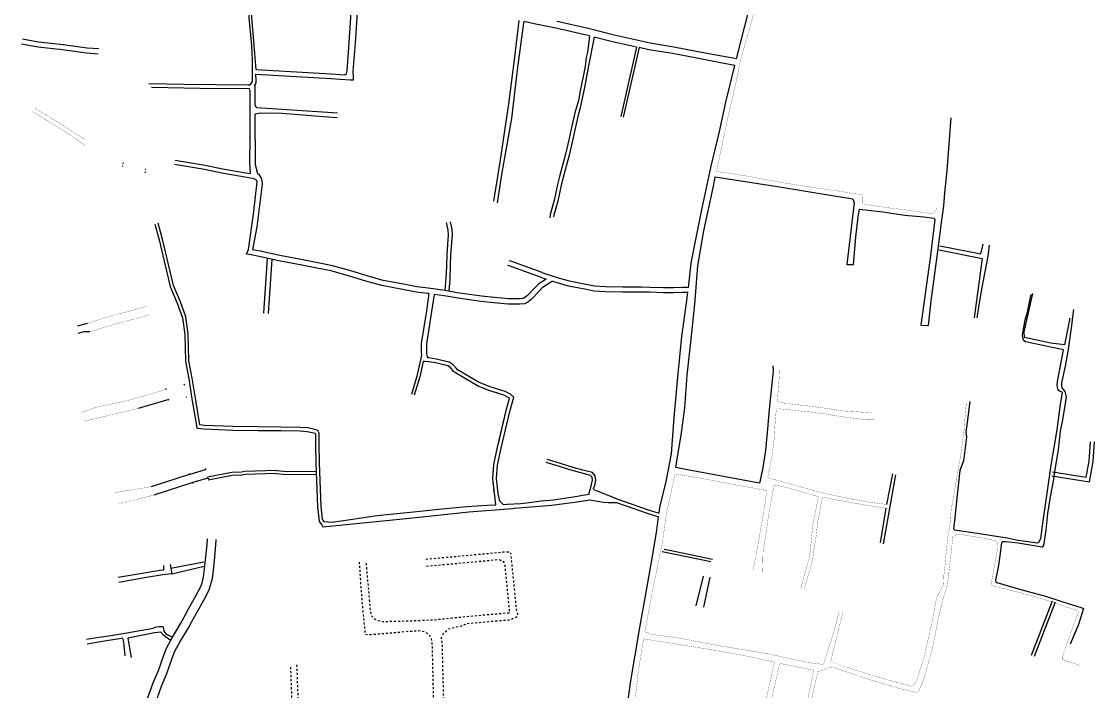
# Model space of a CAD drawing. Header units: metres. Extents: x 375792 to 378704, y 2469502 to 2471712.
# Drawn here: x 375825 to 376354, y 2470048 to 2470378 of the extents above; entities that cross this region are included whole.
import ezdxf

# ---------------------------------------------------------------- set-up
doc = ezdxf.new("R2010")
doc.units = ezdxf.units.M
doc.header["$MEASUREMENT"] = 0
doc.linetypes.add('X2', pattern=[10, 8, -2])
doc.linetypes.add('X6', pattern=[2, 1, -1])
for name, color, linetype in [('DLSS', 1, 'Continuous'), ('DLSS Existing Road Line', 1, 'Continuous'), ('Prived Road', 1, 'Continuous')]:
    doc.layers.add(name, color=color, linetype=linetype)

msp = doc.modelspace()

# ---------------------------------------------------------------- linework, layer by layer
at = {"layer": 'DLSS', "linetype": 'Continuous'}
for p, q in [((375874.91, 2470306.9, 4.78), (375874.48, 2470306.65, 4.78)), ((375875.22, 2470307.98, 4.78), (375874.97, 2470308.41, 4.78)), ((375885.8, 2470305.2, 4.78), (375886.24, 2470305.45, 4.78)), ((375885.75, 2470303.97, 4.78), (375886, 2470303.53, 4.78)), ((375896.34, 2470196.82, 4.36), (375895.92, 2470197.08, 4.36)), ((375905.08, 2470198.95, 4.36), (375905.34, 2470199.37, 4.36)), ((375897.48, 2470191.89, 4.36), (375897.18, 2470191.48, 4.36)), ((375905.85, 2470193.19, 4.36), (375906.25, 2470192.89, 4.36)), ((375915.65, 2470157.31), (375915.89, 2470157.75)), ((375908.03, 2470154.99), (375907.59, 2470155.23)), ((375916.76, 2470153.05), (375917.19, 2470152.81)), ((375909.29, 2470150.83), (375909.05, 2470150.39))]:
    msp.add_line(p, q, dxfattribs=at)
at = {"layer": 'DLSS', "linetype": 'Continuous', "flags": 128}
for points in [[(375985.45, 2470353.86), (375986.45, 2470367.75), (375987.45, 2470382.58), (375988, 2470390.07), (375988.1, 2470393.38), (375988.52, 2470412.05)], [(375937.16, 2470346.76), (375938.16, 2470347.54), (375938.79, 2470348.57), (375938.82, 2470351.41), (375938.79, 2470359.1), (375938.37, 2470366.39), (375937.16, 2470379.92), (375937.2, 2470387.17), (375936.98, 2470390.28)], [(375938.09, 2470390.35), (375938.31, 2470387.2), (375938.27, 2470379.96), (375939.47, 2470366.47), (375939.75, 2470362.42), (375940.4, 2470354.58), (375940.4, 2470354.52), (375977.53, 2470352.3), (375984.19, 2470351.88), (375985.03, 2470352.53), (375985.45, 2470353.86)], [(375940.45, 2470352.24), (375977.4, 2470350.03), (375986.91, 2470349.36), (375988.48, 2470349.46), (375988.44, 2470350.96), (375988.43, 2470353.65), (375989.43, 2470367.54), (375990.43, 2470382.37), (375990.99, 2470389.98)], [(376059.51, 2470288.82), (376061.8, 2470303.68), (376066.47, 2470330.41), (376069.37, 2470354.38), (376072.46, 2470377.33), (376072.55, 2470378.16)], [(376104.81, 2470371.09), (376104.03, 2470371.29), (376088.21, 2470374.92), (376077.47, 2470377.09), (376072.55, 2470378.16)], [(376177.18, 2470359.75), (376170.01, 2470361.02), (376158.24, 2470363.28), (376146.35, 2470365.56), (376134.64, 2470367.47), (376116.98, 2470371.4), (376104.81, 2470374.5), (376088.91, 2470378.15), (376088.74, 2470378.19)], [(375862.96, 2470364.69), (375857.26, 2470365.09), (375845.42, 2470366.68), (375833.32, 2470368.02), (375825.37, 2470369.49)], [(376104.81, 2470371.09), (376104.5, 2470368.13), (376103.85, 2470363), (376103.24, 2470360.34), (376102.74, 2470356.04), (376101.74, 2470351), (376100.24, 2470344.02), (376099.32, 2470339.25), (376097.62, 2470333.14), (376095.75, 2470325.1), (376094.73, 2470320.51), (376092.93, 2470312.72), (376090.06, 2470301.73), (376089.1, 2470297.87), (376087.45, 2470289.96), (376085.39, 2470283.02), (376085.24, 2470281.39)], [(376107.19, 2470370.48), (376104.36, 2470356.26), (376102.4, 2470345.69), (376100.01, 2470334.97), (376099.42, 2470332.68), (376097.56, 2470324.69), (376096.54, 2470320.1), (376094.73, 2470312.27), (376091.85, 2470301.27), (376090.91, 2470297.45), (376089.24, 2470289.51), (376087.22, 2470282.67), (376087.15, 2470281.92)], [(376127.99, 2470365.57), (376116.21, 2470368.19), (376107.19, 2470370.48)], [(375862.78, 2470362.12), (375856.99, 2470362.53), (375845.1, 2470364.13), (375832.94, 2470365.47), (375824.91, 2470366.96)], [(376127.99, 2470365.57), (376120.23, 2470331.34)], [(376129.22, 2470365.29), (376121.47, 2470331.06)], [(376176.38, 2470356.54), (376169.41, 2470357.77), (376157.62, 2470360.03), (376145.78, 2470362.31), (376134.01, 2470364.23), (376129.22, 2470365.29)], [(375939.95, 2470346.78), (375940.22, 2470347.24), (375940.54, 2470348.05), (375940.52, 2470349.14), (375940.45, 2470352.24)], [(375937.16, 2470346.76), (375936.41, 2470346.75), (375905.08, 2470347.09), (375887.64, 2470347.49)], [(375889.04, 2470345.76), (375912.89, 2470345.28), (375937.19, 2470345.06), (375937.39, 2470343.78), (375937.36, 2470320.79), (375937.28, 2470308.65), (375937.64, 2470303.31), (375937.36, 2470303.06), (375923.98, 2470305.36), (375915.44, 2470307.19), (375900.6, 2470309.72)], [(375980.56, 2470333.05), (375958.22, 2470334.49), (375940.8, 2470335.63), (375940.1, 2470337.02), (375940.08, 2470346.24), (375939.95, 2470346.78)], [(375938.87, 2470265.59), (375941.04, 2470276.89), (375943.61, 2470297.97), (375943.48, 2470299.59), (375943.23, 2470300.99), (375942.3, 2470302.26), (375941.37, 2470303.14), (375940.16, 2470307.51), (375940.11, 2470332.61), (375942.67, 2470333.21), (375953.45, 2470333.01), (375973.8, 2470331.36), (375980.41, 2470330.78)], [(376033.69, 2470245.5), (376034.25, 2470251.47), (376034.49, 2470257.54), (376034.64, 2470263.41), (376035.4, 2470272.94), (376035.18, 2470275.27), (376034.39, 2470279)], [(376035.58, 2470245.17), (376036.14, 2470251.34), (376036.39, 2470257.48), (376036.54, 2470263.31), (376037.31, 2470272.96), (376037.07, 2470275.55), (376036.25, 2470279.4)], [(375890.61, 2470278.33), (375892.86, 2470269.81), (375895.7, 2470257.91), (375898.11, 2470247.47), (375901.59, 2470239.38), (375904.26, 2470232.14), (375905.36, 2470223.87), (375905.66, 2470210.65), (375907.3, 2470201.95), (375909.08, 2470191.17), (375911, 2470180.06), (375911.29, 2470177.75), (375914.97, 2470177.34), (375929.06, 2470176.7), (375941.34, 2470176.57), (375952.74, 2470176.49), (375962.09, 2470176.35), (375965.76, 2470176.05), (375968.95, 2470175.4), (375969.67, 2470175.17), (375969.86, 2470174.77), (375969.81, 2470169.53), (375970.03, 2470160.51), (375970.8, 2470138.96), (375971.56, 2470131.76), (375971.66, 2470131.68), (375972.9, 2470130.07), (375973.33, 2470129), (376017.76, 2470133.5), (376045.43, 2470136.5), (376066.86, 2470138.1), (376067.92, 2470138.32), (376086.11, 2470139.7), (376097.56, 2470141.17), (376105, 2470142.34), (376111.76, 2470141.2), (376113.93, 2470140.99), (376118.15, 2470140.96), (376133.2, 2470135.7), (376138.85, 2470134.02)], [(376058.73, 2470139.73), (376054.61, 2470139.51), (376044.44, 2470138.9), (376037.34, 2470138.23), (376027.36, 2470137.28), (376026.13, 2470137.13), (376000.15, 2470134.43), (375977.93, 2470131.22), (375974.08, 2470131.45), (375973.5, 2470132.39), (375973.21, 2470132.64), (375972.52, 2470139.08), (375971.76, 2470160.56), (375971.54, 2470169.55), (375971.59, 2470175.17), (375970.91, 2470176.58), (375969.4, 2470177.08), (375966, 2470177.77), (375962.17, 2470178.08), (375952.76, 2470178.22), (375941.36, 2470178.3), (375929.11, 2470178.43), (375915.11, 2470179.07), (375912.84, 2470179.32), (375912.71, 2470180.31), (375910.79, 2470191.46), (375909.01, 2470202.25), (375907.39, 2470210.83), (375907.09, 2470224), (375905.95, 2470232.56), (375903.2, 2470240.02), (375899.76, 2470248.01), (375897.39, 2470258.31), (375894.53, 2470270.23), (375892.28, 2470278.77)], [(376025.71, 2470244), (376024.98, 2470244.1), (376019.4, 2470244.77), (376011.81, 2470246.19), (376002.53, 2470247.96), (375994.57, 2470250.22), (375986.53, 2470252.69), (375977.48, 2470255.2), (375970.38, 2470256.63), (375963.01, 2470258.12), (375951.71, 2470260.17), (375941.99, 2470262.35), (375938.12, 2470263.14), (375935.82, 2470263.4)], [(376080.6, 2470252.17), (376072.51, 2470255.03), (376065.64, 2470257.5), (376064.38, 2470257.95)], [(376081.41, 2470254.45), (376073.32, 2470257.31), (376066.46, 2470259.78), (376065.2, 2470260.23)], [(376081.38, 2470254.46), (376088.93, 2470251.91), (376094.87, 2470250.25), (376103.05, 2470248.74), (376107.29, 2470247.82), (376112.66, 2470247.45), (376121.06, 2470247.37), (376130.55, 2470247.28), (376134.53, 2470247.26), (376141.32, 2470246.99), (376146.36, 2470246.99), (376150.65, 2470247.21), (376152.59, 2470247.2), (376153.52, 2470247.09)], [(376086.61, 2470250.14), (376081.52, 2470246.81), (376079.8, 2470245.01), (376076, 2470241.07), (376074.48, 2470239.86), (376072.87, 2470238.97), (376070.43, 2470238.74), (376064.74, 2470238.74), (376057.65, 2470239.47), (376051.28, 2470240.12), (376039.15, 2470241.87), (376033.27, 2470242.9), (376028.21, 2470243.64)], [(376080.6, 2470252.17), (376083.44, 2470251.21)], [(376086.61, 2470250.14), (376088.22, 2470249.59), (376094.33, 2470247.88), (376102.57, 2470246.37), (376106.95, 2470245.42), (376112.56, 2470245.03), (376121.04, 2470244.95), (376130.54, 2470244.86), (376134.48, 2470244.84), (376141.27, 2470244.57), (376146.42, 2470244.57), (376150.71, 2470244.79), (376152.44, 2470244.78), (376153.23, 2470244.68)], [(376025.71, 2470244), (376024.5, 2470235.6), (376021.92, 2470219.39), (376021.94, 2470215.22), (376022.05, 2470213.85), (376021.7, 2470212.06), (376019.67, 2470203.4), (376017.03, 2470194.3)], [(376028.21, 2470243.64), (376027, 2470235.22), (376024.45, 2470219.2), (376024.47, 2470215.32), (376024.55, 2470214.25), (376025.03, 2470212.33)], [(376292.22, 2470190.76), (376291.35, 2470184.38), (376290.24, 2470175.56), (376290.64, 2470173.37), (376289.05, 2470161.52), (376287.29, 2470156.87), (376286.04, 2470144.89), (376284.6, 2470132.01), (376284.14, 2470128), (376284.6, 2470127.64), (376295.88, 2470126), (376310.54, 2470123.62), (376314.99, 2470122.64), (376325.6, 2470121.14), (376326.16, 2470121.46), (376327.14, 2470123.37), (376328.29, 2470132.02), (376330.05, 2470143.34), (376332.31, 2470159.42), (376335.3, 2470176.94), (376336.87, 2470189.48), (376337.85, 2470195.2), (376337.66, 2470195.48), (376336.37, 2470196), (376335.8, 2470196.4), (376335.22, 2470198.94), (376335.44, 2470200.76), (376338.41, 2470216.22), (376319.59, 2470220.17), (376318.86, 2470220.66), (376318.41, 2470222.13), (376318.13, 2470223.73), (376319.5, 2470231.06), (376320.56, 2470234.91), (376321.81, 2470240.63), (376322.36, 2470243.6)], [(376341.47, 2470231.93), (376338.9, 2470218.82), (376332.06, 2470219.65), (376319.09, 2470222.32), (376318.94, 2470225.11), (376323.34, 2470244.03)], [(376343.28, 2470236.16), (376342.11, 2470227.17), (376340.69, 2470216.56), (376339.13, 2470208.17), (376337.35, 2470200.1), (376337.39, 2470198.62), (376337.62, 2470197.61), (376339.05, 2470195.78), (376339.42, 2470194.45), (376339.61, 2470193.14), (376338.93, 2470187.64), (376337.77, 2470180.95), (376336.79, 2470176.25), (376335.69, 2470166.99), (376334.34, 2470158.22), (376333.23, 2470151.59), (376331.73, 2470143.89), (376330.57, 2470135.59), (376329.59, 2470127.47), (376328.51, 2470119.89), (376327.82, 2470119.09), (376326.94, 2470119.18), (376316.04, 2470120.98), (376309.73, 2470121.65), (376308.32, 2470121.6), (376307.81, 2470121.13), (376306.84, 2470113.64), (376306.15, 2470109.17), (376304.87, 2470102.67), (376305.04, 2470101.98), (376305.48, 2470101.54), (376316.76, 2470098.23), (376329.54, 2470094.87), (376341.12, 2470091.13), (376347.14, 2470089.24), (376348.24, 2470088.78), (376345.75, 2470080.92), (376341.68, 2470071.19)], [(375857.33, 2470229.36), (375852.45, 2470227.91)], [(375858.62, 2470225.19), (375855.56, 2470225.17), (375852.76, 2470224.42)], [(376022.9, 2470210.56), (376021.13, 2470203.02), (376018.48, 2470193.88)], [(376062.39, 2470139.93), (376060.66, 2470141.76), (376059.86, 2470145.48), (376059.01, 2470152.79), (376059.49, 2470159.44), (376061.35, 2470167.86), (376065.57, 2470185.84), (376067.54, 2470193.03), (376065.86, 2470194.4), (376063.29, 2470195.75), (376055.88, 2470198.06), (376050.41, 2470200.26), (376039.81, 2470206.52), (376039.2, 2470207.02), (376037.64, 2470208.93), (376035.72, 2470210.18), (376029.31, 2470211.78), (376025.67, 2470212.29), (376025.03, 2470212.33)], [(375897.48, 2470191.89), (375882.4, 2470187.41)], [(376104.47, 2470145), (376105.84, 2470149.84), (376106.27, 2470152.08), (376106.06, 2470153.54), (376105.37, 2470154.38), (376101.19, 2470155.43), (376096.26, 2470156.86), (376087.93, 2470159.4), (376083.49, 2470160.76)], [(376107.02, 2470147.47), (376106.83, 2470147.96), (376107.38, 2470149.47), (376107.87, 2470152.04), (376107.57, 2470154.2), (376106.26, 2470155.79), (376101.6, 2470156.96), (376096.71, 2470158.37), (376088.4, 2470160.92), (376083.96, 2470162.28)], [(375908.03, 2470154.99), (375888.75, 2470148.82)], [(375909.36, 2470150.85), (375890.07, 2470144.68)], [(376107.02, 2470147.47), (376118.79, 2470142.65), (376133.75, 2470137.41), (376139.07, 2470135.84)], [(376104.47, 2470145), (376095.82, 2470143.5), (376087.09, 2470142.18), (376081.07, 2470141.65), (376074, 2470140.64), (376070.74, 2470140.41), (376064.4, 2470140.01), (376064.11, 2470140.03), (376062.39, 2470139.93)], [(375886.6, 2470043.09), (375889.88, 2470052.13), (375892.39, 2470058.28), (375895.05, 2470065.77), (375896.47, 2470069.59), (375899.14, 2470074.39), (375903.37, 2470081.49), (375905.07, 2470084.52), (375907.26, 2470088.67), (375910.86, 2470095.06), (375913.3, 2470099.69), (375913.88, 2470101.47), (375914.64, 2470104.33), (375915.11, 2470108.27), (375915.64, 2470112.79), (375916.35, 2470120.41), (375916.55, 2470123.14)], [(375890.72, 2470041.55), (375893.98, 2470050.54), (375896.51, 2470056.71), (375899.19, 2470064.27), (375900.48, 2470067.74), (375902.95, 2470072.2), (375907.18, 2470079.29), (375908.93, 2470082.41), (375911.12, 2470086.56), (375914.73, 2470092.95), (375917.38, 2470097.98), (375918.1, 2470100.23), (375918.97, 2470103.5), (375919.48, 2470107.76), (375920.02, 2470112.33), (375920.73, 2470120.05), (375920.93, 2470122.83)], [(375872.52, 2470104.23), (375883.36, 2470105.99), (375893.17, 2470107.62), (375895, 2470107.92), (375895.13, 2470109.93)], [(375856.89, 2470073.59), (375861.97, 2470074.43), (375869.02, 2470075.41), (375876.86, 2470076.71), (375889.81, 2470079.02), (375891.22, 2470079.66), (375892.78, 2470079.92), (375894.51, 2470079.88), (375894.92, 2470078.99), (375895.13, 2470077.54), (375896, 2470076.33), (375899.07, 2470074.81)], [(375875.97, 2470065.46), (375875.74, 2470068.82), (375875.31, 2470072.14), (375874.8, 2470074.08), (375873.09, 2470073.81), (375863.81, 2470072.33), (375857.35, 2470071.15)], [(375898.14, 2470073.16), (375895.08, 2470075.45), (375893.66, 2470077.13), (375890.53, 2470076.79), (375877.28, 2470074.2), (375877.64, 2470072.27), (375878.38, 2470068.24), (375878.96, 2470064.64)]]:
    msp.add_lwpolyline(points, dxfattribs=at)
for points in [[(376276.04, 2470286.21, 0.1, 0.1, 0), (376275.55, 2470285.29, 0.1, 0.1, 0), (376274.6, 2470283.91, 0.1, 0.1, 0), (376273.55, 2470283.38, 0.1, 0.1, 0), (376261.37, 2470285.18, 0.1, 0.1, 0), (376249.72, 2470286.6, 0.1, 0.1, 0), (376239.39, 2470288.29, 0.1, 0.1, 0), (376239.37, 2470289.11, 0.1, 0.1, 0), (376239.26, 2470292.68, 0.1, 0.1, 0), (376236.74, 2470293.09, 0.1, 0.1, 0), (376227.54, 2470294.56, 0.1, 0.1, 0), (376214.53, 2470296.41, 0.1, 0.1, 0), (376199.16, 2470298.83, 0.1, 0.1, 0), (376185.93, 2470301.3, 0.1, 0.1, 0), (376175.56, 2470303.08, 0.1, 0.1, 0), (376167.37, 2470304.2, 0.1, 0.1, 0), (376169.22, 2470312.94, 0.1, 0.1, 0), (376173.24, 2470332.01, 0.1, 0.1, 0), (376176.85, 2470347.37, 0.1, 0.1, 0), (376179.06, 2470358.39, 0.1, 0.1, 0), (376181.6, 2470367.48, 0.1, 0.1, 0), (376186.92, 2470386.48, 0.1, 0.1, 0)], [(376276.04, 2470286.21, 0.1, 0.1, 0), (376275.55, 2470285.29, 0.1, 0.1, 0), (376274.6, 2470283.91, 0.1, 0.1, 0), (376273.55, 2470283.38, 0.1, 0.1, 0), (376261.37, 2470285.18, 0.1, 0.1, 0), (376249.72, 2470286.6, 0.1, 0.1, 0), (376239.39, 2470288.29, 0.1, 0.1, 0), (376239.37, 2470289.11, 0.1, 0.1, 0), (376239.26, 2470292.68, 0.1, 0.1, 0), (376236.74, 2470293.09, 0.1, 0.1, 0), (376227.54, 2470294.56, 0.1, 0.1, 0), (376214.53, 2470296.41, 0.1, 0.1, 0), (376199.16, 2470298.83, 0.1, 0.1, 0), (376185.93, 2470301.3, 0.1, 0.1, 0), (376175.56, 2470303.08, 0.1, 0.1, 0), (376167.37, 2470304.2, 0.1, 0.1, 0), (376169.22, 2470312.94, 0.1, 0.1, 0), (376173.24, 2470332.01, 0.1, 0.1, 0), (376176.85, 2470347.37, 0.1, 0.1, 0), (376179.06, 2470358.39, 0.1, 0.1, 0), (376181.6, 2470367.48, 0.1, 0.1, 0), (376186.92, 2470386.48, 0.1, 0.1, 0)], [(375830.39, 2470333.7, 0.1, 0.1, 0), (375838.2, 2470328.92, 0.1, 0.1, 0), (375844.92, 2470324.88, 0.1, 0.1, 0), (375850.49, 2470321.03, 0.1, 0.1, 0), (375853.99, 2470318.67, 0.1, 0.1, 0), (375856.21, 2470316.77, 0.1, 0.1, 0)], [(375831.45, 2470335.45, 0.1, 0.1, 0), (375839.26, 2470330.67, 0.1, 0.1, 0), (375846.03, 2470326.6, 0.1, 0.1, 0), (375851.65, 2470322.72, 0.1, 0.1, 0), (375854.54, 2470321.07, 0.1, 0.1, 0), (375856.31, 2470320.37, 0.1, 0.1, 0)], [(375886.56, 2470237.76, 0.1, 0.1, 0), (375880.63, 2470236.05, 0.1, 0.1, 0), (375875.34, 2470234.62, 0.1, 0.1, 0), (375870.29, 2470233.38, 0.1, 0.1, 0), (375857.33, 2470229.36, 0.1, 0.1, 0)], [(375887.74, 2470233.55, 0.1, 0.1, 0), (375881.81, 2470231.84, 0.1, 0.1, 0), (375876.42, 2470230.39, 0.1, 0.1, 0), (375871.47, 2470229.17, 0.1, 0.1, 0), (375858.62, 2470225.19, 0.1, 0.1, 0)], [(375867.49, 2470189.15, 0.1, 0.1, 0), (375861.38, 2470187.84, 0.1, 0.1, 0), (375854.8, 2470185.55, 0.1, 0.1, 0)], [(375880.96, 2470192.26, 0.1, 0.1, 0), (375867.49, 2470189.15, 0.1, 0.1, 0)], [(375868.76, 2470184.23, 0.1, 0.1, 0), (375862.82, 2470182.71, 0.1, 0.1, 0), (375855.78, 2470181.14, 0.1, 0.1, 0)], [(375882.4, 2470187.41, 0.1, 0.1, 0), (375868.76, 2470184.23, 0.1, 0.1, 0)], [(375888.75, 2470148.82, 0.1, 0.1, 0), (375871.15, 2470145.91, 0.1, 0.1, 0)], [(375890.07, 2470144.68, 0.1, 0.1, 0), (375872.45, 2470140.29, 0.1, 0.1, 0)]]:
    msp.add_lwpolyline(points, format="xyseb", dxfattribs=at)
for points, elevation in [([(376177.18, 2470359.75), (376183.27, 2470383.64), (376185.25, 2470389.44)], 4.45), ([(376069.95, 2470378.72), (376067.74, 2470359.21), (376064.92, 2470337.56), (376060.62, 2470308.84), (376057.54, 2470289.57)], 4.39), ([(376104.81, 2470371.09), (376104.03, 2470371.29), (376088.21, 2470374.92), (376077.47, 2470377.09), (376072.55, 2470378.16)], 4.39), ([(376104.81, 2470371.09), (376104.5, 2470368.13), (376103.85, 2470363), (376103.24, 2470360.34), (376102.74, 2470356.04), (376101.74, 2470351), (376100.24, 2470344.02), (376099.32, 2470339.25), (376097.62, 2470333.14), (376095.75, 2470325.1), (376094.73, 2470320.51), (376092.93, 2470312.72), (376090.06, 2470301.73), (376089.1, 2470297.87), (376087.45, 2470289.96), (376085.39, 2470283.02), (376085.24, 2470281.39)], 4.31), ([(376127.99, 2470365.57), (376116.21, 2470368.19), (376107.19, 2470370.48)], 4.39), ([(376153.52, 2470247.09), (376154.97, 2470259.07), (376157.33, 2470271.47), (376160.25, 2470286.15), (376164.78, 2470306.81), (376168.83, 2470323.89), (376171.96, 2470338.45), (376176.38, 2470356.54)], 4.45), ([(376195.2, 2470208.36), (376195.28, 2470206.02), (376194.54, 2470198.03), (376193.38, 2470186.95), (376192.47, 2470177.28), (376191.47, 2470166.63), (376190.08, 2470157.34), (376188.56, 2470150.64), (376175.25, 2470153.03), (376153.05, 2470157.17), (376147.32, 2470158.31), (376147.98, 2470162.51), (376149.91, 2470174.22), (376151.81, 2470187.66), (376152.97, 2470203.84), (376154.89, 2470221.63), (376156.75, 2470238.83), (376158.23, 2470257.64), (376161.2, 2470274.92), (376165.85, 2470296.98), (376166.81, 2470301.55), (376197.46, 2470296.84), (376225.41, 2470292.26), (376234.57, 2470290.75), (376235.2, 2470288.81), (376231.61, 2470258.45), (376234.83, 2470258.3), (376236.06, 2470271.77), (376237.19, 2470281.82), (376237.81, 2470285.69), (376249.4, 2470284.39), (376260.27, 2470282.65), (376269.61, 2470281.86), (376274.71, 2470281.23), (376274.91, 2470280.57), (376272.9, 2470262.77), (376268, 2470228.51), (376271.78, 2470228.31), (376273.17, 2470240.44), (376276.44, 2470264.81), (376278.38, 2470280.25), (376279.42, 2470287.24), (376279.96, 2470293.72), (376281.02, 2470304.68), (376282.97, 2470330.69)], 7.39), ([(376025.71, 2470244), (376024.98, 2470244.1), (376019.4, 2470244.77), (376011.81, 2470246.19), (376002.53, 2470247.96), (375994.57, 2470250.22), (375986.53, 2470252.69), (375977.48, 2470255.2), (375970.38, 2470256.63), (375963.01, 2470258.12), (375951.71, 2470260.17), (375941.99, 2470262.35), (375938.12, 2470263.14), (375935.82, 2470263.4), (375936.76, 2470265.75), (375939.18, 2470283.14), (375941.1, 2470299.1), (375940.77, 2470299.95), (375939.57, 2470300.61), (375937.01, 2470301.03), (375923.59, 2470303.34), (375915.05, 2470305.17), (375900.25, 2470307.68)], 4.54), ([(376033.69, 2470245.5), (376034.25, 2470251.47), (376034.49, 2470257.54), (376034.64, 2470263.41), (376035.4, 2470272.94), (376035.18, 2470275.27), (376034.39, 2470279)], 4.27), ([(376035.58, 2470245.17), (376036.14, 2470251.34), (376036.39, 2470257.48), (376036.54, 2470263.31), (376037.31, 2470272.96), (376037.07, 2470275.55), (376036.25, 2470279.4)], 4.34), ([(375890.61, 2470278.33), (375892.86, 2470269.81), (375895.7, 2470257.91), (375898.11, 2470247.47), (375901.59, 2470239.38), (375904.26, 2470232.14), (375905.36, 2470223.87), (375905.66, 2470210.65), (375907.3, 2470201.95), (375909.08, 2470191.17), (375911, 2470180.06), (375911.29, 2470177.75), (375914.97, 2470177.34), (375929.06, 2470176.7), (375941.34, 2470176.57), (375952.74, 2470176.49), (375962.09, 2470176.35), (375965.76, 2470176.05), (375968.95, 2470175.4), (375969.67, 2470175.17), (375969.86, 2470174.77), (375969.81, 2470169.53), (375970.03, 2470160.51), (375970.8, 2470138.96), (375971.56, 2470131.76), (375971.66, 2470131.68), (375972.9, 2470130.07), (375973.33, 2470129), (376017.76, 2470133.5), (376045.43, 2470136.5), (376066.86, 2470138.1), (376067.92, 2470138.32), (376086.11, 2470139.7), (376097.56, 2470141.17), (376105, 2470142.34), (376111.76, 2470141.2), (376113.93, 2470140.99), (376118.15, 2470140.96), (376133.2, 2470135.7), (376138.85, 2470134.02)], 4.52), ([(376058.73, 2470139.73), (376054.61, 2470139.51), (376044.44, 2470138.9), (376037.34, 2470138.23), (376027.36, 2470137.28), (376026.13, 2470137.13), (376000.15, 2470134.43), (375977.93, 2470131.22), (375974.08, 2470131.45), (375973.5, 2470132.39), (375973.21, 2470132.64), (375972.52, 2470139.08), (375971.76, 2470160.56), (375971.54, 2470169.55), (375971.59, 2470175.17), (375970.91, 2470176.58), (375969.4, 2470177.08), (375966, 2470177.77), (375962.17, 2470178.08), (375952.76, 2470178.22), (375941.36, 2470178.3), (375929.11, 2470178.43), (375915.11, 2470179.07), (375912.84, 2470179.32), (375912.71, 2470180.31), (375910.79, 2470191.46), (375909.01, 2470202.25), (375907.39, 2470210.83), (375907.09, 2470224), (375905.95, 2470232.56), (375903.2, 2470240.02), (375899.76, 2470248.01), (375897.39, 2470258.31), (375894.53, 2470270.23), (375892.28, 2470278.77)], 3.49), ([(376277.49, 2470267.64), (376297.67, 2470263.7), (376297.71, 2470263.69), (376298.85, 2470268.42)], 7.08), ([(376083.44, 2470251.21), (376079.82, 2470248.84), (376077.9, 2470246.83), (376074.22, 2470243.02), (376073.01, 2470242.05), (376072.08, 2470241.54), (376070.31, 2470241.37), (376064.87, 2470241.37), (376057.92, 2470242.08), (376051.6, 2470242.73), (376039.57, 2470244.47), (376033.69, 2470245.5), (376025.33, 2470246.71), (376019.8, 2470247.37), (376012.3, 2470248.78), (376003.14, 2470250.52), (375995.32, 2470252.74), (375987.27, 2470255.21), (375978.09, 2470257.76), (375970.9, 2470259.21), (375963.51, 2470260.7), (375952.24, 2470262.74), (375942.54, 2470264.92), (375938.87, 2470265.59)], 3.99), ([(376277.04, 2470265.52), (376298.37, 2470261.36), (376294.29, 2470232.13)], 7.08), ([(376301.79, 2470267.95), (376301.02, 2470262.44), (376298.82, 2470250.45), (376298.37, 2470247.85), (376297.72, 2470244.39), (376296.48, 2470237.3), (376295.6, 2470232.01)], 7.08), ([(376080.6, 2470252.17), (376072.51, 2470255.03), (376065.64, 2470257.5), (376064.38, 2470257.95)], 5.26), ([(376081.41, 2470254.45), (376073.32, 2470257.31), (376066.46, 2470259.78), (376065.2, 2470260.23)], 4.14), ([(376081.38, 2470254.46), (376088.93, 2470251.91), (376094.87, 2470250.25), (376103.05, 2470248.74), (376107.29, 2470247.82), (376112.66, 2470247.45), (376121.06, 2470247.37), (376130.55, 2470247.28), (376134.53, 2470247.26), (376141.32, 2470246.99), (376146.36, 2470246.99), (376150.65, 2470247.21), (376152.59, 2470247.2), (376153.52, 2470247.09)], 4.12), ([(376086.61, 2470250.14), (376081.52, 2470246.81), (376079.8, 2470245.01), (376076, 2470241.07), (376074.48, 2470239.86), (376072.87, 2470238.97), (376070.43, 2470238.74), (376064.74, 2470238.74), (376057.65, 2470239.47), (376051.28, 2470240.12), (376039.15, 2470241.87), (376033.27, 2470242.9), (376028.21, 2470243.64)], 3.95), ([(376080.6, 2470252.17), (376083.44, 2470251.21)], 5.26), ([(376086.61, 2470250.14), (376088.22, 2470249.59), (376094.33, 2470247.88), (376102.57, 2470246.37), (376106.95, 2470245.42), (376112.56, 2470245.03), (376121.04, 2470244.95), (376130.54, 2470244.86), (376134.48, 2470244.84), (376141.27, 2470244.57), (376146.42, 2470244.57), (376150.71, 2470244.79), (376152.44, 2470244.78), (376153.23, 2470244.68)], 3.95), ([(376025.71, 2470244), (376024.5, 2470235.6), (376021.92, 2470219.39), (376021.94, 2470215.22), (376022.05, 2470213.85), (376021.7, 2470212.06), (376019.67, 2470203.4), (376017.03, 2470194.3)], 4.54), ([(376028.21, 2470243.64), (376027, 2470235.22), (376024.45, 2470219.2), (376024.47, 2470215.32), (376024.55, 2470214.25), (376025.03, 2470212.33)], 4.6), ([(376139.07, 2470135.84), (376139.41, 2470138.63), (376142.59, 2470151.34), (376145.24, 2470165.1), (376146.61, 2470183), (376148.28, 2470202.8), (376150.34, 2470222.84), (376152.74, 2470240.67), (376153.23, 2470244.68)], 4.45), ([(376022.9, 2470210.56), (376021.13, 2470203.02), (376018.48, 2470193.88)], 4.69), ([(376058.73, 2470139.73), (376058.09, 2470144.31), (376057.11, 2470152.75), (376057.61, 2470159.71), (376059.5, 2470168.28), (376063.73, 2470186.31), (376065.39, 2470192.34), (376064.81, 2470192.81), (376062.56, 2470193.99), (376055.24, 2470196.28), (376049.57, 2470198.55), (376038.72, 2470204.96), (376037.85, 2470205.68), (376036.36, 2470207.51), (376034.95, 2470208.42), (376028.95, 2470209.92), (376025.48, 2470210.4), (376022.9, 2470210.56)], 3.49), ([(376062.39, 2470139.93), (376060.66, 2470141.76), (376059.86, 2470145.48), (376059.01, 2470152.79), (376059.49, 2470159.44), (376061.35, 2470167.86), (376065.57, 2470185.84), (376067.54, 2470193.03), (376065.86, 2470194.4), (376063.29, 2470195.75), (376055.88, 2470198.06), (376050.41, 2470200.26), (376039.81, 2470206.52), (376039.2, 2470207.02), (376037.64, 2470208.93), (376035.72, 2470210.18), (376029.31, 2470211.78), (376025.67, 2470212.29), (376025.03, 2470212.33)], 3.53), ([(376104.47, 2470145), (376105.84, 2470149.84), (376106.27, 2470152.08), (376106.06, 2470153.54), (376105.37, 2470154.38), (376101.19, 2470155.43), (376096.26, 2470156.86), (376087.93, 2470159.4), (376083.49, 2470160.76)], 4.22), ([(376107.02, 2470147.47), (376106.83, 2470147.96), (376107.38, 2470149.47), (376107.87, 2470152.04), (376107.57, 2470154.2), (376106.26, 2470155.79), (376101.6, 2470156.96), (376096.71, 2470158.37), (376088.4, 2470160.92), (376083.96, 2470162.28)], 4.33), ([(376249.72, 2470120.71), (376255.76, 2470154.71)], 9.64), ([(376251.29, 2470140.08), (376254.23, 2470155.23)], 3.98), ([(376107.02, 2470147.47), (376118.79, 2470142.65), (376133.75, 2470137.41), (376139.07, 2470135.84)], 4.33), ([(376104.47, 2470145), (376095.82, 2470143.5), (376087.09, 2470142.18), (376081.07, 2470141.65), (376074, 2470140.64), (376070.74, 2470140.41), (376064.4, 2470140.01), (376064.11, 2470140.03), (376062.39, 2470139.93)], 4.22), ([(376250.76, 2470138.19), (376248.01, 2470121.23)], 8.75), ([(376112.1, 2469843.97), (376111.51, 2469855.64), (376111.25, 2469865.98), (376110.55, 2469879.1), (376109.32, 2469895.73), (376108.9, 2469910.73), (376108.9, 2469917.15), (376108.31, 2469930.68), (376108.48, 2469946.8), (376108.07, 2469959.9), (376108.44, 2469976.13), (376110.11, 2469992.9), (376110.11, 2469996.18), (376113.39, 2470001.07), (376118.9, 2470008.28), (376121.15, 2470020.03), (376123.08, 2470037.6), (376125.12, 2470053.1), (376127.39, 2470065.85), (376129.68, 2470079.42), (376133.06, 2470098.66), (376136.04, 2470115.33), (376138.04, 2470127.32), (376138.85, 2470134.02)], 4.45), ([(375898.22, 2470110.42), (375899.03, 2470105.89), (375894.51, 2470105.3), (375885.52, 2470103.82), (375877.52, 2470102.46), (375872.81, 2470101.59)], 7.87), ([(375898.53, 2470108.67), (375914.71, 2470111.82)], 7.87), ([(375899.03, 2470105.89), (375915, 2470109.67)], 7.87)]:
    msp.add_lwpolyline(points, dxfattribs=dict(at, elevation=elevation))
at = {"layer": 'DLSS', "linetype": 'Continuous', "const_width": 0.000002}
for points in [[(375885.75, 2470303.97), (375874.91, 2470306.9)], [(375875.22, 2470307.98), (375885.8, 2470305.2)], [(375896.34, 2470196.82), (375905.08, 2470198.95)], [(375905.85, 2470193.19), (375897.48, 2470191.89)]]:
    msp.add_lwpolyline(points, dxfattribs=at)
at = {"layer": 'DLSS', "linetype": 'X2', "flags": 128}
msp.add_lwpolyline([(376058.73, 2470139.73), (376058.09, 2470144.31), (376057.11, 2470152.75), (376057.61, 2470159.71), (376059.5, 2470168.28), (376063.73, 2470186.31), (376065.39, 2470192.34), (376064.81, 2470192.81), (376062.56, 2470193.99), (376055.24, 2470196.28), (376049.57, 2470198.55), (376038.72, 2470204.96), (376037.85, 2470205.68), (376036.36, 2470207.51), (376034.95, 2470208.42), (376028.95, 2470209.92), (376025.48, 2470210.4), (376022.9, 2470210.56)], dxfattribs=at)
at = {"layer": 'DLSS', "linetype": 'Continuous', "flags": 128}
for points, elevation in [([(376244.23, 2470185.23, 0.1, 0.1, 0), (376230.39, 2470186.15, 0.1, 0.1, 0), (376216.63, 2470188.16, 0.1, 0.1, 0), (376201.51, 2470189.87, 0.1, 0.1, 0), (376197.66, 2470190.7, 0.1, 0.1, 0), (376197.44, 2470191.48, 0.1, 0.1, 0), (376198.26, 2470202.18, 0.1, 0.1, 0), (376198.56, 2470207.59, 0.1, 0.1, 0)], 8.47), ([(376229.72, 2470086.79, 0.1, 0.1, 0), (376227.35, 2470077.82, 0.1, 0.1, 0), (376223.64, 2470062.46, 0.1, 0.1, 0), (376235.05, 2470058.66, 0.1, 0.1, 0), (376247.26, 2470054.89, 0.1, 0.1, 0), (376261.01, 2470051.1, 0.1, 0.1, 0), (376263.58, 2470050.39, 0.1, 0.1, 0), (376265.75, 2470052.36, 0.1, 0.1, 0), (376269.68, 2470064.8, 0.1, 0.1, 0), (376273.27, 2470080.54, 0.1, 0.1, 0), (376275.83, 2470094.08, 0.1, 0.1, 0), (376277.74, 2470097.78, 0.1, 0.1, 0), (376279.25, 2470101.04, 0.1, 0.1, 0), (376279.47, 2470105.48, 0.1, 0.1, 0), (376280.05, 2470110.3, 0.1, 0.1, 0), (376280.82, 2470118.63, 0.1, 0.1, 0), (376281.41, 2470124.21, 0.1, 0.1, 0), (376282.46, 2470130.8, 0.1, 0.1, 0), (376282.99, 2470137.12, 0.1, 0.1, 0), (376284.53, 2470145.95, 0.1, 0.1, 0), (376286.45, 2470156.89, 0.1, 0.1, 0), (376286.89, 2470159.67, 0.1, 0.1, 0), (376287.94, 2470165.52, 0.1, 0.1, 0), (376288.77, 2470171.9, 0.1, 0.1, 0), (376289.41, 2470176.71, 0.1, 0.1, 0), (376289.84, 2470182.86, 0.1, 0.1, 0), (376290.47, 2470189.83, 0.1, 0.1, 0), (376290.48, 2470191, 0.1, 0.1, 0)], 16.34), ([(376251.29, 2470140.08, 0.1, 0.1, 0), (376240.69, 2470141.49, 0.1, 0.1, 0), (376229.88, 2470143.56, 0.1, 0.1, 0), (376218.29, 2470146.08, 0.1, 0.1, 0), (376205.57, 2470149.66, 0.1, 0.1, 0), (376193.03, 2470153.18, 0.1, 0.1, 0), (376192.7, 2470153.72, 0.1, 0.1, 0), (376194.88, 2470164.53, 0.1, 0.1, 0), (376195.73, 2470171.68, 0.1, 0.1, 0), (376196.3, 2470180.75, 0.1, 0.1, 0), (376196.88, 2470186.93, 0.1, 0.1, 0), (376197.11, 2470187.13, 0.1, 0.1, 0), (376197.6, 2470187.34, 0.1, 0.1, 0), (376206.83, 2470186.32, 0.1, 0.1, 0), (376217.13, 2470185.28, 0.1, 0.1, 0), (376229.28, 2470183.31, 0.1, 0.1, 0), (376240.97, 2470181.83, 0.1, 0.1, 0), (376245.16, 2470181.8, 0.1, 0.1, 0)], 3.98), ([(376227.96, 2470087.4, 0.1, 0.1, 0), (376227.52, 2470086.14, 0.1, 0.1, 0), (376224.2, 2470073.98, 0.1, 0.1, 0), (376220.08, 2470061.21, 0.1, 0.1, 0), (376213.54, 2470061.99, 0.1, 0.1, 0), (376192.33, 2470066.51, 0.1, 0.1, 0), (376170.7, 2470070.1, 0.1, 0.1, 0), (376148.95, 2470074.17, 0.1, 0.1, 0), (376134.97, 2470076.05, 0.1, 0.1, 0), (376132.06, 2470077.25, 0.1, 0.1, 0), (376135.48, 2470095.3, 0.1, 0.1, 0), (376140.78, 2470121.64, 0.1, 0.1, 0), (376142.77, 2470136.06, 0.1, 0.1, 0), (376146.4, 2470152.45, 0.1, 0.1, 0), (376146.83, 2470155.17, 0.1, 0.1, 0), (376159.77, 2470152.96, 0.1, 0.1, 0), (376172.64, 2470150.52, 0.1, 0.1, 0), (376180.08, 2470149.11, 0.1, 0.1, 0), (376187.86, 2470147.74, 0.1, 0.1, 0), (376191.99, 2470147.02, 0.1, 0.1, 0), (376192.15, 2470146.3, 0.1, 0.1, 0), (376191.46, 2470141.48, 0.1, 0.1, 0), (376189.66, 2470130.94, 0.1, 0.1, 0), (376187.47, 2470118.2, 0.1, 0.1, 0), (376185.45, 2470107.84, 0.00000201, 0.00000201, 0)], 7.39), ([(376190.04, 2470106.72, 0.1, 0.1, 0), (376190.33, 2470116.59, 0.1, 0.1, 0), (376191.6, 2470124.28, 0.1, 0.1, 0), (376192.93, 2470134.1, 0.1, 0.1, 0), (376195.22, 2470147.03, 0.1, 0.1, 0), (376195.84, 2470149.68, 0.1, 0.1, 0), (376203.41, 2470148.09, 0.1, 0.1, 0), (376217.53, 2470143.94, 0.1, 0.1, 0), (376217.4, 2470142.91, 0.1, 0.1, 0), (376214.9, 2470130.16, 0.1, 0.1, 0), (376213.64, 2470117.67, 0.1, 0.1, 0), (376213.13, 2470113.74, 0.1, 0.1, 0), (376210.53, 2470104.71, 0.1, 0.1, 0), (376208.97, 2470098.6, 0.1, 0.1, 0)], 6.32), ([(376210.52, 2470098.07, 0.1, 0.1, 0), (376213.41, 2470107.91, 0.1, 0.1, 0), (376214.77, 2470112.75, 0.1, 0.1, 0), (376215.29, 2470117.48, 0.1, 0.1, 0), (376216.49, 2470124.51, 0.1, 0.1, 0), (376217.35, 2470132.03, 0.1, 0.1, 0), (376219.41, 2470142.85, 0.1, 0.1, 0), (376220.42, 2470143.42, 0.1, 0.1, 0), (376240, 2470139.89, 0.1, 0.1, 0), (376250.76, 2470138.19, 0.1, 0.1, 0)], 8.75), ([(376213.61, 2470041.28, 0.1, 0.1, 0), (376216.38, 2470053.54, 0.1, 0.1, 0), (376217.35, 2470057.82, 0.1, 0.1, 0), (376219.04, 2470058.09, 0.1, 0.1, 0), (376221.51, 2470059.14, 0.1, 0.1, 0), (376223.05, 2470059.96, 0.1, 0.1, 0), (376225.07, 2470059.7, 0.1, 0.1, 0), (376232.12, 2470057.35, 0.1, 0.1, 0), (376244.56, 2470053.16, 0.1, 0.1, 0), (376258.48, 2470049.09, 0.1, 0.1, 0), (376266.18, 2470047.4, 0.1, 0.1, 0), (376267.11, 2470048.04, 0.1, 0.1, 0), (376269.77, 2470054.7, 0.1, 0.1, 0), (376273.93, 2470069.59, 0.1, 0.1, 0), (376276.77, 2470084.42, 0.1, 0.1, 0), (376279.15, 2470094.06, 0.1, 0.1, 0), (376281.06, 2470100.07, 0.1, 0.1, 0), (376281.86, 2470106.16, 0.1, 0.1, 0), (376283.12, 2470117.37, 0.1, 0.1, 0), (376283.89, 2470124.12, 0.1, 0.1, 0), (376285.32, 2470125.03, 0.1, 0.1, 0), (376287.18, 2470125.41, 0.1, 0.1, 0), (376296.95, 2470123.78, 0.1, 0.1, 0), (376304.81, 2470122.25, 0.1, 0.1, 0), (376305.86, 2470120.95, 0.1, 0.1, 0), (376305.97, 2470118.63, 0.1, 0.1, 0), (376304.29, 2470109.24, 0.1, 0.1, 0), (376302.75, 2470101.19, 0.1, 0.1, 0), (376303.16, 2470100.1, 0.1, 0.1, 0), (376314.36, 2470097.2, 0.1, 0.1, 0), (376321.27, 2470095.57, 0.1, 0.1, 0), (376331.08, 2470092.52, 0.1, 0.1, 0), (376340.2, 2470089.36, 0.1, 0.1, 0), (376343.64, 2470088.36, 0.1, 0.1, 0), (376345.56, 2470087.76, 0.1, 0.1, 0), (376345.92, 2470087.37, 0.1, 0.1, 0), (376345.85, 2470087.13, 0.1, 0.1, 0), (376343.42, 2470080.82, 0.1, 0.1, 0), (376340.27, 2470072.16, 0.1, 0.1, 0), (376337.83, 2470064.77, 0.1, 0.1, 0), (376337.85, 2470064.05, 0.1, 0.1, 0), (376338.05, 2470063.66, 0.1, 0.1, 0), (376339.71, 2470062.86, 0.1, 0.1, 0), (376345.36, 2470061.17, 0.1, 0.1, 0), (376346.26, 2470060.79, 0.1, 0.1, 0)], 6.27), ([(376126.83, 2470040.34, 0.1, 0.1, 0), (376128.82, 2470057.53, 0.1, 0.1, 0), (376131.41, 2470073.84, 0.1, 0.1, 0), (376139.46, 2470072.52, 0.1, 0.1, 0), (376154.25, 2470070.18, 0.1, 0.1, 0), (376167.85, 2470067.94, 0.1, 0.1, 0), (376181.91, 2470065.41, 0.1, 0.1, 0), (376195.98, 2470062.34, 0.1, 0.1, 0), (376191.49, 2470042.32, 0.00000201, 0.00000201, 0)], 3.62), ([(376214.33, 2470023.27, 0.1, 0.1, 0), (376211.53, 2470024.45, 0.1, 0.1, 0), (376208.7, 2470024.82, 0.1, 0.1, 0), (376210.14, 2470032.15, 0.1, 0.1, 0), (376211.52, 2470040.17, 0.1, 0.1, 0), (376213.62, 2470050.33, 0.1, 0.1, 0), (376215.3, 2470058.34, 0.1, 0.1, 0), (376198.53, 2470061.77, 0.1, 0.1, 0), (376194.08, 2470042.03, 0.00000201, 0.00000201, 0)], 3.62)]:
    msp.add_lwpolyline(points, format="xyseb", dxfattribs=dict(at, elevation=elevation))
at = {"layer": 'DLSS', "linetype": 'X2', "flags": 128}
msp.add_lwpolyline([(375896.34, 2470196.82, 0.1, 0.1, 0), (375880.96, 2470192.26, 0.1, 0.1, 0)], format="xyseb", dxfattribs=at)
at = {"layer": 'DLSS', "linetype": 'Continuous'}
for points in [[(375908.03, 2470154.99), (375915.65, 2470157.31)], [(375916.76, 2470153.05), (375909.29, 2470150.83)]]:
    msp.add_lwpolyline(points, dxfattribs=at)
at = {"layer": 'DLSS', "linetype": 'X6', "flags": 128}
for points in [[(376024.15, 2470113.12), (376062.44, 2470116.65), (376065.57, 2470116.83), (376065.97, 2470115.67), (376068.71, 2470088.26), (376069.36, 2470085.92), (376068.6, 2470084.36), (376065.75, 2470083.14), (376044.29, 2470081.2)], [(376024.47, 2470109.66), (376060.33, 2470112.97), (376062.25, 2470111.99), (376062.96, 2470110.91), (376065.29, 2470087.62), (376065.51, 2470086.81), (376064.89, 2470086.55), (376041.47, 2470084.43), (376028.52, 2470083.09), (376014.55, 2470082.48), (376003.17, 2470082.24), (376000.69, 2470082.67), (375998.44, 2470083.96), (375997.35, 2470085.4), (375996.9, 2470087.58), (375994.86, 2470111.47)]]:
    msp.add_lwpolyline(points, dxfattribs=at)
for points, elevation in [([(376024.15, 2470113.12, 0.00000201, 0.00000201, 0), (376062.44, 2470116.65, 0.000002, 0.000002, 0), (376065.57, 2470116.83, 0.000002, 0.000002, 0), (376065.97, 2470115.67, 0.000002, 0.000002, 0), (376068.71, 2470088.26, 0.000002, 0.000002, 0), (376069.36, 2470085.92, 0.000002, 0.000002, 0), (376068.6, 2470084.36, 0.000002, 0.000002, 0), (376065.75, 2470083.14, 0.000002, 0.000002, 0), (376048.77, 2470081.6, 0.000002, 0.000002, 0)], 6.18), ([(376024.47, 2470109.66, 0.00000201, 0.00000201, 0), (376060.33, 2470112.97, 0.000002, 0.000002, 0), (376062.25, 2470111.99, 0.000002, 0.000002, 0), (376062.96, 2470110.91, 0.000002, 0.000002, 0), (376065.29, 2470087.62, 0.000002, 0.000002, 0), (376065.51, 2470086.81, 0.000002, 0.000002, 0), (376064.89, 2470086.55, 0.000002, 0.000002, 0), (376041.47, 2470084.43, 0.000002, 0.000002, 0), (376028.52, 2470083.09, 0.000002, 0.000002, 0), (376014.55, 2470082.48, 0.000002, 0.000002, 0), (376003.17, 2470082.24, 0.000002, 0.000002, 0), (376000.69, 2470082.67, 0.000002, 0.000002, 0), (375998.44, 2470083.96, 0.000002, 0.000002, 0), (375997.35, 2470085.4, 0.000002, 0.000002, 0), (375996.9, 2470087.58, 0.000002, 0.000002, 0), (375994.86, 2470111.47, 0.000002, 0.000002, 0)], 6.16), ([(376046.3, 2470081.38, 0.000002, 0.000002, 0), (376044.29, 2470081.2, 0.000002, 0.000002, 0)], 6.18)]:
    msp.add_lwpolyline(points, format="xyseb", dxfattribs=dict(at, elevation=elevation))
at = {"layer": 'DLSS', "linetype": 'X6', "elevation": 9.97, "flags": 128}
for points in [[(375960.51, 2470061), (375961.1, 2470044.99), (375962.45, 2470023.86), (375962.62, 2470021.18), (375996.55, 2470021.42), (376019.93, 2470021.65), (376023.38, 2470022.17), (376028.45, 2470022.87), (376028.14, 2470035.39), (376027.9, 2470048.61), (376027.37, 2470070.92), (376027.14, 2470072.59), (376026.92, 2470074.12), (376026.19, 2470075.44), (376024.98, 2470076.48), (376023.27, 2470077.26), (376020.53, 2470077.7), (376016.86, 2470077.5), (376004.02, 2470076.39), (375995.52, 2470075.7), (375994.42, 2470076.02), (375992.72, 2470093.4), (375991.72, 2470108.02), (375991.48, 2470111.58)], [(376075.84, 2469855.19), (376064.11, 2469855.06), (376044.81, 2469854.79), (376039.57, 2469854.89), (376038.9, 2469881.34), (376036.47, 2469991.3), (376033.76, 2469991.36), (376033.63, 2470006.15), (376033.38, 2470022.96), (376033.07, 2470035.49), (376032.84, 2470048.72), (376032.29, 2470071.31), (376032.03, 2470073.27), (376031.85, 2470074.5), (376032.88, 2470076.52), (376035.48, 2470078.7), (376038.59, 2470079.61), (376041.75, 2470080.29), (376044.29, 2470081.2)], [(375958.72, 2469991.66), (375960.81, 2469994.82), (375961.08, 2469998.1), (375959.52, 2470023.68), (375958.17, 2470044.85), (375957.58, 2470060.89)]]:
    msp.add_lwpolyline(points, dxfattribs=at)
at = {"layer": 'DLSS', "linetype": 'X6', "flags": 128}
msp.add_lwpolyline([(376046.3, 2470081.38, 0.000002, 0.000002, 0), (376046.8, 2470075.72, 0.000002, 0.000002, 0), (376036.67, 2470074.46, 0.000002, 0.000002, 0), (376038.2, 2470058.5, 0.000002, 0.000002, 0), (376062.09, 2470060.2, 0.000002, 0.000002, 0), (376061.24, 2470077.33, 0.000002, 0.000002, 0), (376049.28, 2470075.73, 0.000002, 0.000002, 0), (376048.77, 2470081.6, 0.000002, 0.000002, 0)], format="xyseb", dxfattribs=at)
at = {"layer": 'DLSS Existing Road Line', "linetype": 'Continuous', "elevation": 7.08, "flags": 128}
for points in [[(376140.69, 2470116.91), (376164.56, 2470111.97)], [(376141.54, 2470118.1), (376144.28, 2470117.5), (376165.35, 2470113.18)], [(376160.78, 2470104.67), (376157.19, 2470090.15)], [(376164.03, 2470104.29), (376160.92, 2470089.49)]]:
    msp.add_lwpolyline(points, dxfattribs=at)
at = {"layer": 'Prived Road', "linetype": 'Continuous', "flags": 128}
for points in [[(375944.34, 2470234.32), (375946.15, 2470261.41)], [(375946.64, 2470234.17), (375948.42, 2470260.9)]]:
    msp.add_lwpolyline(points, dxfattribs=at)
at = {"layer": 'Prived Road'}
for points in [[(376332.6, 2470154.11), (376351.21, 2470151.19), (376352.95, 2470161.18), (376353.67, 2470170.87)], [(376332.91, 2470156.08), (376349.58, 2470153.47), (376350.96, 2470161.43), (376351.67, 2470171.02)], [(375970.18, 2470156.37), (375955.73, 2470156.16), (375950.82, 2470156.65), (375950.4, 2470156.83), (375934.89, 2470156.35), (375933.3, 2470155.95), (375928.54, 2470155.8), (375916.61, 2470153.59)], [(375970.2, 2470154.87), (375955.66, 2470154.65), (375950.45, 2470155.18), (375950.13, 2470155.32), (375935.1, 2470154.85), (375933.51, 2470154.46), (375928.71, 2470154.3), (375916.89, 2470152.12)]]:
    msp.add_lwpolyline(points, dxfattribs=at)
at = {"layer": 'Prived Road', "ltscale": 50, "flags": 128}
for points in [[(376322.66, 2470065.85), (376332.99, 2470092.57)], [(376324.07, 2470065.34), (376334.4, 2470092.06)]]:
    msp.add_lwpolyline(points, dxfattribs=at)

doc.saveas('drawing.dxf')
